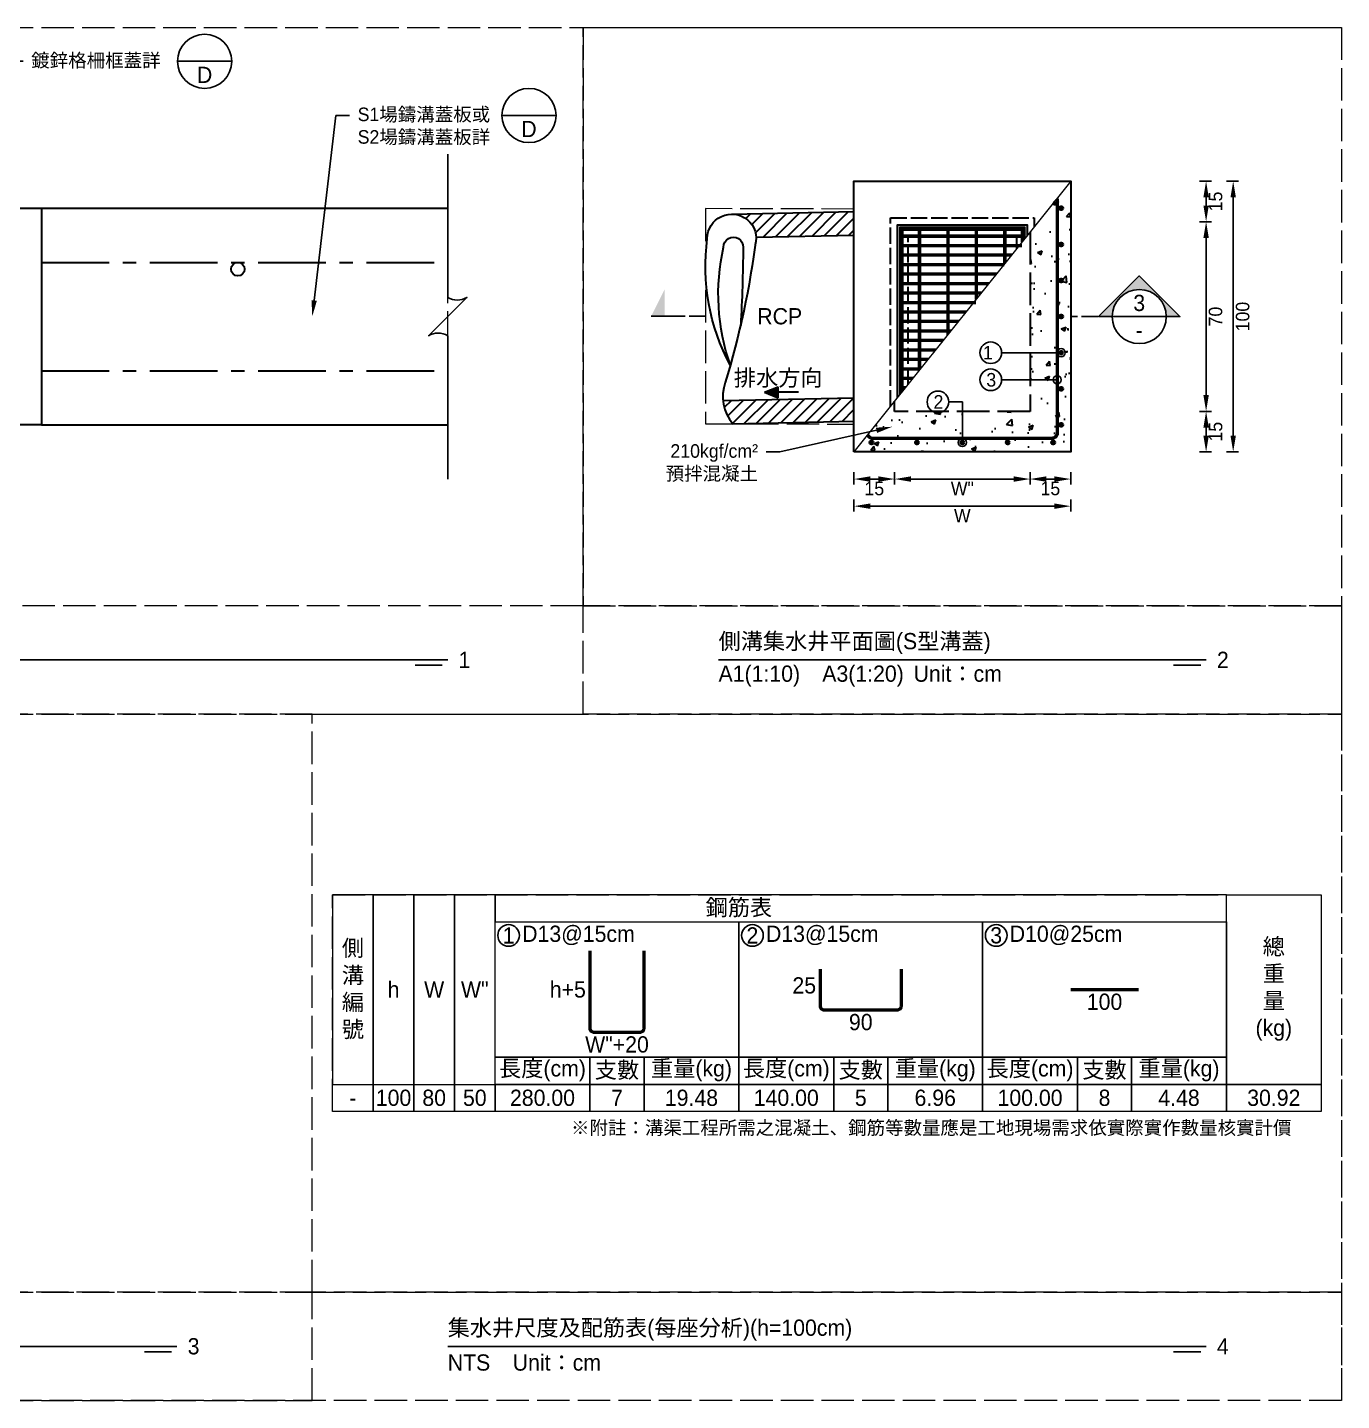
# Model space of a CAD drawing. Extents: x -6810 to 5075, y -2187 to 1200.
# Drawn here: x -485 to 0, y -1164 to -657 of the extents above; entities that cross this region are included whole.
import ezdxf
from ezdxf import colors
from ezdxf.entities.mleader import LeaderData, LeaderLine
from ezdxf.math import Vec2, Vec3

# ---------------------------------------------------------------- set-up
doc = ezdxf.new("R2010")
doc.units = 0
doc.header["$MEASUREMENT"] = 0
doc.linetypes.add('ACAD_ISO02W100', pattern=[15, 12, -3])
doc.linetypes.add('CENTERX2', pattern=[4, 2.5, -0.5, 0.5, -0.5])
for name, color, linetype, lineweight in [('一、1.基本-圖框', 7, 'Continuous', 20), ('二、2.繪圖-施作項目', 181, 'Continuous', 30), ('二、3.繪圖-排水流向', 170, 'Continuous', 30), ('二、5.繪圖-鋼筋', 60, 'Continuous', 50), ('二、6.繪圖-其他施作項目', 35, 'Continuous', 30)]:
    doc.layers.add(name, color=color, linetype=linetype, lineweight=lineweight)
doc.layers.add('一、4.基本-隱藏', color=9, linetype='ACAD_ISO02W100', lineweight=20, plot=False)
doc.layers.add('三、1.文字-說明文字', color=2, linetype='Continuous')
doc.layers.add('三、3.文字-註解文字', color=2, linetype='Continuous')
doc.styles.add('次圖名(詳圖)', font='MS PGothic.ttf', dxfattribs={"height": 6})
doc.styles.add('註解文字(詳圖)', font='MS PGothic.ttf', dxfattribs={"height": 5})
doc.dimstyles.new('註解文字(詳圖)', dxfattribs={"dimtxt": 5, "dimasz": 6, "dimexe": 2, "dimexo": 5, "dimgap": 1, "dimtad": 2, "dimzin": 0, "dimdsep": 46, "dimtxsty": '註解文字(詳圖)', "dimcen": 0.1, "dimclrd": 144, "dimclre": 144, "dimclrt": 256, "dimadec": 0, "dimazin": 0, "dimtfac": 1, "dimtofl": 0, "dimtmove": 0, "dimatfit": 3, "dimfxlon": 1, "dimtolj": 1, "dimtzin": 0, "dimlwd": -1, "dimlwe": -1, "dimarcsym": 1})
pattern_1 = [(135, (-343.6543, -1969.1108), (-2.65165, -2.65165), []), (135, (-343.6543, -1968.227), (-2.65165, -2.65165), []), (135, (-343.6543, -1967.343), (-2.65165, -2.65165), []), (135, (-343.6543, -1966.459), (-2.65165, -2.65165), [])]

# ---------------------------------------------------------------- blocks, each defined once
blk = doc.blocks.new('*D102')
at = {"layer": 'Defpoints', "color": 0, "linetype": 'ACAD_ISO02W100', "ltscale": 0.25, "transparency": 16777216}
for p in [(-115, -798.75), (-100, -813.75), (-100, -823.75)]:
    blk.add_point(p, dxfattribs=at)
at = {"layer": '三、1.文字-說明文字', "color": 144, "ltscale": 0.25, "transparency": 16777216}
for p, q in [((-115, -821.25), (-115, -825.75)), ((-100, -821.25), (-100, -825.75)), ((-109, -823.75), (-106, -823.75))]:
    blk.add_line(p, q, dxfattribs=at)
at = {"layer": '三、1.文字-說明文字', "color": 144, "linetype": 'ACAD_ISO02W100', "ltscale": 0.25, "transparency": 16777216}
for points in [[(-109, -822.75), (-109, -824.75), (-115, -823.75)], [(-106, -822.75), (-106, -824.75), (-100, -823.75)]]:
    blk.add_solid(points, dxfattribs=at)
at = {"layer": '三、1.文字-說明文字', "linetype": 'ACAD_ISO02W100', "ltscale": 0.25, "transparency": 16777216, "insert": (-107.5, -827.25), "char_height": 5, "attachment_point": 5, "style": '註解文字(詳圖)'}
blk.add_mtext('\\A1;15', dxfattribs=at)
blk = doc.blocks.new('*D103')
at = {"layer": 'Defpoints', "color": 0, "linetype": 'ACAD_ISO02W100', "ltscale": 0.25, "transparency": 16777216}
for p in [(-165, -798.75), (-180, -813.75), (-180, -823.75)]:
    blk.add_point(p, dxfattribs=at)
at = {"layer": '三、1.文字-說明文字', "color": 144, "ltscale": 0.25, "transparency": 16777216}
for p, q in [((-180, -821.25), (-180, -825.75)), ((-165, -821.25), (-165, -825.75)), ((-171, -823.75), (-174, -823.75))]:
    blk.add_line(p, q, dxfattribs=at)
at = {"layer": '三、1.文字-說明文字', "color": 144, "linetype": 'ACAD_ISO02W100', "ltscale": 0.25, "transparency": 16777216}
for points in [[(-174, -822.75), (-174, -824.75), (-180, -823.75)], [(-171, -822.75), (-171, -824.75), (-165, -823.75)]]:
    blk.add_solid(points, dxfattribs=at)
at = {"layer": '三、1.文字-說明文字', "linetype": 'ACAD_ISO02W100', "ltscale": 0.25, "transparency": 16777216, "insert": (-172.5, -827.25), "char_height": 5, "attachment_point": 5, "style": '註解文字(詳圖)'}
blk.add_mtext('\\A1;15', dxfattribs=at)
blk = doc.blocks.new('*D104')
at = {"layer": 'Defpoints', "color": 0, "linetype": 'ACAD_ISO02W100', "ltscale": 0.25, "transparency": 16777216}
for p in [(-165, -798.75), (-115, -798.75), (-115, -823.75)]:
    blk.add_point(p, dxfattribs=at)
at = {"layer": '三、1.文字-說明文字', "color": 144, "ltscale": 0.25, "transparency": 16777216}
for p, q in [((-165, -821.25), (-165, -825.75)), ((-115, -821.25), (-115, -825.75)), ((-159, -823.75), (-121, -823.75))]:
    blk.add_line(p, q, dxfattribs=at)
at = {"layer": '三、1.文字-說明文字', "color": 144, "linetype": 'ACAD_ISO02W100', "ltscale": 0.25, "transparency": 16777216}
for points in [[(-159, -822.75), (-159, -824.75), (-165, -823.75)], [(-121, -822.75), (-121, -824.75), (-115, -823.75)]]:
    blk.add_solid(points, dxfattribs=at)
at = {"layer": '三、1.文字-說明文字', "linetype": 'ACAD_ISO02W100', "ltscale": 0.25, "transparency": 16777216, "insert": (-140, -827.25), "char_height": 5, "attachment_point": 5, "style": '註解文字(詳圖)'}
blk.add_mtext('\\A1;W{\\fMS PGothic|b0|i0|c128|p34;"}', dxfattribs=at)
blk = doc.blocks.new('_Small')
at = {"color": 0, "linetype": 'ByBlock', "lineweight": -2}
blk.add_circle((0, 0), 0.25, dxfattribs=at)
blk = doc.blocks.new('排水流向')
at = {"layer": '二、3.繪圖-排水流向'}
h = blk.add_hatch(color=256, dxfattribs=at)
h.dxf.hatch_style = 1
h.paths.add_polyline_path([(0, 1), (0, -1), (2.5, 0)])
for points in [[(-3.75, 0), (0, 0)], [(0, 1), (0, -1)], [(2.5, 0), (0, 1)], [(2.5, 0), (0, -1)]]:
    blk.add_lwpolyline(points, dxfattribs=at)
blk = doc.blocks.new('*D113')
at = {"layer": 'Defpoints', "color": 0, "ltscale": 0.25, "transparency": 16777216}
for p in [(-115, -713.75), (-50, -713.75), (-115, -728.75)]:
    blk.add_point(p, dxfattribs=at)
at = {"layer": '三、1.文字-說明文字', "color": 144, "ltscale": 0.25, "transparency": 16777216}
for p, q in [((-52.5, -713.75), (-48, -713.75)), ((-50, -722.75), (-50, -719.75)), ((-52.5, -728.75), (-48, -728.75))]:
    blk.add_line(p, q, dxfattribs=at)
for points in [[(-51, -719.75), (-49, -719.75), (-50, -713.75)], [(-51, -722.75), (-49, -722.75), (-50, -728.75)]]:
    blk.add_solid(points, dxfattribs=at)
at = {"layer": '三、1.文字-說明文字', "ltscale": 0.25, "transparency": 16777216, "insert": (-46.5, -721.25), "char_height": 5, "attachment_point": 5, "rotation": 90, "style": '註解文字(詳圖)'}
blk.add_mtext('\\A1;15', dxfattribs=at)
blk = doc.blocks.new('*D114')
at = {"layer": 'Defpoints', "color": 0, "ltscale": 0.25, "transparency": 16777216}
for p in [(-115, -728.75), (-115, -798.75), (-50, -798.75)]:
    blk.add_point(p, dxfattribs=at)
at = {"layer": '三、1.文字-說明文字', "color": 144, "ltscale": 0.25, "transparency": 16777216}
for p, q in [((-52.5, -728.75), (-48, -728.75)), ((-50, -734.75), (-50, -792.75)), ((-52.5, -798.75), (-48, -798.75))]:
    blk.add_line(p, q, dxfattribs=at)
for points in [[(-51, -734.75), (-49, -734.75), (-50, -728.75)], [(-51, -792.75), (-49, -792.75), (-50, -798.75)]]:
    blk.add_solid(points, dxfattribs=at)
at = {"layer": '三、1.文字-說明文字', "ltscale": 0.25, "transparency": 16777216, "insert": (-46.5, -763.75), "char_height": 5, "attachment_point": 5, "rotation": 90, "style": '註解文字(詳圖)'}
blk.add_mtext('\\A1;70', dxfattribs=at)
blk = doc.blocks.new('*D115')
at = {"layer": 'Defpoints', "color": 0, "ltscale": 0.25, "transparency": 16777216}
for p in [(-115, -798.75), (-115, -813.75), (-50, -813.75)]:
    blk.add_point(p, dxfattribs=at)
at = {"layer": '三、1.文字-說明文字', "color": 144, "ltscale": 0.25, "transparency": 16777216}
for p, q in [((-52.5, -798.75), (-48, -798.75)), ((-50, -804.75), (-50, -807.75)), ((-52.5, -813.75), (-48, -813.75))]:
    blk.add_line(p, q, dxfattribs=at)
for points in [[(-51, -804.75), (-49, -804.75), (-50, -798.75)], [(-51, -807.75), (-49, -807.75), (-50, -813.75)]]:
    blk.add_solid(points, dxfattribs=at)
at = {"layer": '三、1.文字-說明文字', "ltscale": 0.25, "transparency": 16777216, "insert": (-46.5, -806.25), "char_height": 5, "attachment_point": 5, "rotation": 90, "style": '註解文字(詳圖)'}
blk.add_mtext('\\A1;15', dxfattribs=at)
blk = doc.blocks.new('*D105')
at = {"layer": 'Defpoints', "color": 0, "ltscale": 0.25, "transparency": 16777216}
for p in [(-100, -713.75), (-40, -713.75), (-100, -813.75)]:
    blk.add_point(p, dxfattribs=at)
at = {"layer": '三、1.文字-說明文字', "color": 144, "ltscale": 0.25, "transparency": 16777216}
for p, q in [((-42.5, -713.75), (-38, -713.75)), ((-40, -807.75), (-40, -719.75)), ((-42.5, -813.75), (-38, -813.75))]:
    blk.add_line(p, q, dxfattribs=at)
for points in [[(-41, -719.75), (-39, -719.75), (-40, -713.75)], [(-41, -807.75), (-39, -807.75), (-40, -813.75)]]:
    blk.add_solid(points, dxfattribs=at)
at = {"layer": '三、1.文字-說明文字', "ltscale": 0.25, "transparency": 16777216, "insert": (-36.5, -763.75), "char_height": 5, "attachment_point": 5, "rotation": 90, "style": '註解文字(詳圖)'}
blk.add_mtext('\\A1;100', dxfattribs=at)
blk = doc.blocks.new('*D106')
at = {"layer": 'Defpoints', "color": 0, "ltscale": 0.25, "transparency": 16777216}
for p in [(-180, -813.75), (-100, -813.75), (-180, -833.75)]:
    blk.add_point(p, dxfattribs=at)
at = {"layer": '三、1.文字-說明文字', "color": 144, "ltscale": 0.25, "transparency": 16777216}
for p, q in [((-180, -831.25), (-180, -835.75)), ((-100, -831.25), (-100, -835.75)), ((-106, -833.75), (-174, -833.75))]:
    blk.add_line(p, q, dxfattribs=at)
for points in [[(-174, -832.75), (-174, -834.75), (-180, -833.75)], [(-106, -832.75), (-106, -834.75), (-100, -833.75)]]:
    blk.add_solid(points, dxfattribs=at)
at = {"layer": '三、1.文字-說明文字', "ltscale": 0.25, "transparency": 16777216, "insert": (-140, -837.25), "char_height": 5, "attachment_point": 5, "style": '註解文字(詳圖)'}
blk.add_mtext('\\A1;{\\fMS PGothic|b0|i0|c128|p34;W}', dxfattribs=at)

msp = doc.modelspace()

# ---------------------------------------------------------------- hatches: boundary and pattern name
at = {"layer": '三、3.文字-註解文字'}
h = msp.add_hatch(color=256, dxfattribs=at)
h.dxf.hatch_style = 1
h.paths.add_polyline_path([(-59.693, -763.75), (-74.693, -748.75), (-89.693, -763.75), (-84.693, -763.75, -0.4142136), (-74.693, -753.75, -0.4142136), (-64.693, -763.75)])
h = msp.add_hatch(color=256, dxfattribs=at)
h.dxf.hatch_style = 1
h.paths.add_polyline_path([(-249.852, -753.602), (-254.852, -763.602), (-249.852, -763.602)])
at = {"layer": '二、2.繪圖-施作項目', "linetype": 'ACAD_ISO02W100', "ltscale": 0.25}
h = msp.add_hatch(dxfattribs=at)
h.set_pattern_fill('AR-CONC', color=256, scale=2.5)
h.set_pattern_definition([(50, (-126.983, -780.133), (17.9315, -1.5688), [1.875, -20.625]), (355, (-126.983, -780.133), (-3.4688, 18.805), [1.5, -16.5]), (100.451, (-125.489, -780.264), (14.4627, 17.236), [1.5935, -17.5286]), (46.184, (-126.983, -775.133), (26.681, -4.138), [2.8125, -30.9375]), (96.636, (-124.76, -775.478), (23.3665, 24.353), [2.39, -26.293]), (351.184, (-126.983, -775.133), (23.367, 24.353), [2.25, -24.75]), (21, (-124.483, -776.383), (14.9227, -10.0655), [1.875, -20.625]), (326, (-124.483, -776.383), (6.083, 18.1288), [1.5, -16.5]), (71.451, (-123.24, -777.222), (21.0056, 8.0633), [1.5935, -17.5286]), (37.5, (-126.983, -780.133), (0.304, 8.32235), [0, -16.3, 0, -16.75, 0, -16.5625]), (7.5, (-126.983, -780.133), (6.5767, 9.8603), [0, -9.55, 0, -15.925, 0, -6.3125]), (327.5, (-132.558, -780.133), (13.34556, -0.56387), [0, -6.25, 0, -19.5, 0, -25.875]), (317.5, (-135.058, -780.133), (14.5797, 2.5026), [0, -8.125, 0, -12.95, 0, -18.375])])
h.paths.add_polyline_path([(-105, -720.75, 0.0796043), (-105.1, -720.125), (-115, -732.5), (-115, -798.75), (-165, -798.75), (-165, -795), (-174.9, -807.375, 0.3239284), (-173, -808.75), (-107, -808.75, 0.4142136), (-105, -806.75)], flags=17)
h.paths.add_polyline_path([(-100, -713.75), (-105.1, -720.125, -0.0796043), (-105, -720.75), (-105, -806.75, -0.4142136), (-107, -808.75), (-173, -808.75, -0.3239284), (-174.9, -807.375), (-180, -813.75), (-100, -813.75)])
h.paths.add_polyline_path([(-103, -763.75, -1), (-104, -763.75, -1)], flags=16)
h.paths.add_polyline_path([(-104, -750.43, -1), (-103, -750.43, -1)], flags=16)
h.paths.add_polyline_path([(-103, -777.09, -1), (-104, -777.09, -1)], flags=16)
h.paths.add_polyline_path([(-104, -737.1, -1), (-103, -737.1, -1)], flags=16)
h.paths.add_polyline_path([(-103, -790.42, -1), (-104, -790.42, -1)], flags=16)
h.paths.add_polyline_path([(-104, -723.75, -1), (-103, -723.75, -1)], flags=16)
h.paths.add_polyline_path([(-103, -803.75, -1), (-104, -803.75, -1)], flags=16)
h.paths.add_polyline_path([(-106, -810.25, -1), (-107, -810.25, -1)], flags=16)
h.paths.add_polyline_path([(-122.75, -810.25, -1), (-123.75, -810.25, -1)], flags=16)
h.paths.add_polyline_path([(-139.5, -810.25, -1), (-140.5, -810.25, -1)], flags=16)
h.paths.add_polyline_path([(-156.25, -810.25, -1), (-157.25, -810.25, -1)], flags=16)
h.paths.add_polyline_path([(-173, -810.25, -1), (-174, -810.25, -1)], flags=16)
at = {"layer": '二、5.繪圖-鋼筋'}
h = msp.add_hatch(color=256, dxfattribs=at)
h.dxf.hatch_style = 1
h.paths.add_polyline_path([(-103, -723.75, 1), (-104, -723.75, 1)])
h = msp.add_hatch(color=256, dxfattribs=at)
h.dxf.hatch_style = 1
h.paths.add_polyline_path([(-103, -737.1, 1), (-104, -737.1, 1)])
h = msp.add_hatch(color=256, dxfattribs=at)
h.dxf.hatch_style = 1
h.paths.add_polyline_path([(-103, -750.43, 1), (-104, -750.43, 1)])
h = msp.add_hatch(color=256, dxfattribs=at)
h.dxf.hatch_style = 1
h.paths.add_polyline_path([(-103, -763.75, 1), (-104, -763.75, 1)])
h = msp.add_hatch(color=256, dxfattribs=at)
h.dxf.hatch_style = 1
h.paths.add_polyline_path([(-103, -777.09, 1), (-104, -777.09, 1)])
h = msp.add_hatch(color=256, dxfattribs=at)
h.dxf.hatch_style = 1
h.paths.add_polyline_path([(-103, -790.42, 1), (-104, -790.42, 1)])
h = msp.add_hatch(color=256, dxfattribs=at)
h.dxf.hatch_style = 1
h.paths.add_polyline_path([(-103, -803.75, 1), (-104, -803.75, 1)])
h = msp.add_hatch(color=256, dxfattribs=at)
h.dxf.hatch_style = 1
h.paths.add_polyline_path([(-173, -810.25, -1), (-174, -810.25, -1)])
h = msp.add_hatch(color=256, dxfattribs=at)
h.dxf.hatch_style = 1
h.paths.add_polyline_path([(-156.25, -810.25, -1), (-157.25, -810.25, -1)])
h = msp.add_hatch(color=256, dxfattribs=at)
h.dxf.hatch_style = 1
h.paths.add_polyline_path([(-139.5, -810.25, -1), (-140.5, -810.25, -1)])
h = msp.add_hatch(color=256, dxfattribs=at)
h.dxf.hatch_style = 1
h.paths.add_polyline_path([(-122.75, -810.25, -1), (-123.75, -810.25, -1)])
h = msp.add_hatch(color=256, dxfattribs=at)
h.dxf.hatch_style = 1
h.paths.add_polyline_path([(-106, -810.25, -1), (-107, -810.25, -1)])
at = {"layer": '二、6.繪圖-其他施作項目'}
h = msp.add_hatch(dxfattribs=at)
h.set_pattern_fill('ANSI31', color=256, scale=25)
h.set_pattern_definition([(45, (-3643.4566, -2197.6722), (-2.2097087, 2.2097087), [])])
edge = h.paths.add_edge_path()
edge.add_line((-180, -802.41), (-180, -793.715))
edge.add_line((-180, -793.715), (-228.376, -794.682))
edge.add_arc((-213.032, -793.318), 15.405, 185.08092, 220.38576)
edge.add_line((-224.766, -803.299), (-180, -802.41))
edge = h.paths.add_edge_path()
edge.add_line((-180, -733.703), (-180, -725.001))
edge.add_line((-180, -725.001), (-225.148, -725.904))
edge.add_arc((-225.148, -734.919), 9.015, 3.13921, 90, ccw=False)
edge.add_line((-216.146, -734.426), (-180, -733.703))
h = msp.add_hatch(color=256, dxfattribs=at)
h.dxf.hatch_style = 1
h.paths.add_polyline_path([(-160, -793.75), (-160, -733.75), (-120, -733.75), (-120, -793.75)], flags=0)
h.paths.add_polyline_path([(-163, -792.5), (-117, -735), (-117, -730.75), (-163, -730.75)])
h.paths.add_polyline_path([(-163.9, -793.625), (-116.1, -733.875), (-116.1, -729.85), (-163.9, -729.85)])
h = msp.add_hatch(dxfattribs=at)
h.set_pattern_fill('ANSI34', color=256, scale=5, angle=90)
h.set_pattern_definition(pattern_1)
h.paths.add_polyline_path([(-156, -783.75), (-155.5, -783.125), (-155.5, -731.75), (-156, -731.75)])
h = msp.add_hatch(dxfattribs=at)
h.set_pattern_fill('ANSI34', color=256, scale=5, angle=90)
h.set_pattern_definition(pattern_1)
h.paths.add_polyline_path([(-145.5, -770.625), (-145, -770), (-145, -731.75), (-145.5, -731.75)])
h = msp.add_hatch(dxfattribs=at)
h.set_pattern_fill('ANSI34', color=256, scale=5, angle=90)
h.set_pattern_definition(pattern_1)
h.paths.add_polyline_path([(-135, -757.5), (-134.5, -756.875), (-134.5, -731.75), (-135, -731.75)])
h = msp.add_hatch(dxfattribs=at)
h.set_pattern_fill('ANSI34', color=256, scale=5, angle=90)
h.set_pattern_definition(pattern_1)
h.paths.add_polyline_path([(-124.5, -744.375), (-124, -743.75), (-124, -731.75), (-124.5, -731.75)])

# ---------------------------------------------------------------- linework, layer by layer
at = {"layer": '一、1.基本-圖框'}
msp.add_lwpolyline([(-100, -713.75), (-180, -813.75)], dxfattribs=at)
for points in [[(-372.5, -1047.25), (-357.5, -1047.25), (-357.5, -977.25), (-372.5, -977.25)], [(-357.5, -1047.25), (-342.5, -1047.25), (-342.5, -977.25), (-357.5, -977.25)], [(-342.5, -1047.25), (-327.5, -1047.25), (-327.5, -977.25), (-342.5, -977.25)], [(-327.5, -1047.25), (-312.5, -1047.25), (-312.5, -977.25), (-327.5, -977.25)], [(-312.5, -987.25), (-42.5, -987.25), (-42.5, -977.25), (-312.5, -977.25)], [(-7.5, -1047.25), (-42.5, -1047.25), (-42.5, -977.25), (-7.5, -977.25)], [(-312.5, -987.25), (-222.5, -987.25), (-222.5, -1037.25), (-312.5, -1037.25)], [(-222.5, -987.25), (-132.5, -987.25), (-132.5, -1037.25), (-222.5, -1037.25)], [(-132.5, -987.25), (-42.5, -987.25), (-42.5, -1037.25), (-132.5, -1037.25)], [(-312.5, -1037.25), (-277.5, -1037.25), (-277.5, -1047.25), (-312.5, -1047.25)], [(-277.5, -1037.25), (-257.5, -1037.25), (-257.5, -1047.25), (-277.5, -1047.25)], [(-257.5, -1037.25), (-222.5, -1037.25), (-222.5, -1047.25), (-257.5, -1047.25)], [(-222.5, -1037.25), (-187.5, -1037.25), (-187.5, -1047.25), (-222.5, -1047.25)], [(-187.5, -1037.25), (-167.5, -1037.25), (-167.5, -1047.25), (-187.5, -1047.25)], [(-167.5, -1037.25), (-132.5, -1037.25), (-132.5, -1047.25), (-167.5, -1047.25)], [(-132.5, -1037.25), (-97.5, -1037.25), (-97.5, -1047.25), (-132.5, -1047.25)], [(-97.5, -1037.25), (-77.5, -1037.25), (-77.5, -1047.25), (-97.5, -1047.25)], [(-77.5, -1037.25), (-42.5, -1037.25), (-42.5, -1047.25), (-77.5, -1047.25)], [(-372.5, -1047.25), (-357.5, -1047.25), (-357.5, -1057.25), (-372.5, -1057.25)], [(-357.5, -1047.25), (-342.5, -1047.25), (-342.5, -1057.25), (-357.5, -1057.25)], [(-342.5, -1047.25), (-327.5, -1047.25), (-327.5, -1057.25), (-342.5, -1057.25)], [(-327.5, -1047.25), (-312.5, -1047.25), (-312.5, -1057.25), (-327.5, -1057.25)], [(-312.5, -1047.25), (-277.5, -1047.25), (-277.5, -1057.25), (-312.5, -1057.25)], [(-277.5, -1047.25), (-257.5, -1047.25), (-257.5, -1057.25), (-277.5, -1057.25)], [(-257.5, -1047.25), (-222.5, -1047.25), (-222.5, -1057.25), (-257.5, -1057.25)], [(-222.5, -1047.25), (-187.5, -1047.25), (-187.5, -1057.25), (-222.5, -1057.25)], [(-187.5, -1047.25), (-167.5, -1047.25), (-167.5, -1057.25), (-187.5, -1057.25)], [(-167.5, -1047.25), (-132.5, -1047.25), (-132.5, -1057.25), (-167.5, -1057.25)], [(-132.5, -1047.25), (-97.5, -1047.25), (-97.5, -1057.25), (-132.5, -1057.25)], [(-97.5, -1047.25), (-77.5, -1047.25), (-77.5, -1057.25), (-97.5, -1057.25)], [(-77.5, -1047.25), (-42.5, -1047.25), (-42.5, -1057.25), (-77.5, -1057.25)], [(-42.5, -1047.25), (-7.5, -1047.25), (-7.5, -1057.25), (-42.5, -1057.25)]]:
    msp.add_lwpolyline(points, close=True, dxfattribs=at)
at = {"layer": '一、4.基本-隱藏'}
for points in [[(-780, -657), (0, -657), (0, -1164), (-780, -1164)], [(-780, -657), (-280, -657), (-280, -870.5), (-780, -870.5)], [(-280, -657), (0, -657), (0, -870.5), (-280, -870.5)], [(-330, -723.75), (-480, -723.75), (-480, -803.75), (-330, -803.75)], [(-180, -724.052), (-234.852, -723.904), (-234.852, -803.299), (-180, -803.448)], [(-280, -870.5), (-780, -870.5), (-780, -910.5), (-280, -910.5)], [(-280, -870.5), (0, -870.5), (0, -910.5), (-280, -910.5)], [(-380, -910.5), (-780, -910.5), (-780, -1124), (-380, -1124)], [(-380, -910.5), (0, -910.5), (0, -1124), (-380, -1124)], [(-372.5, -977.25), (-7.5, -977.25), (-7.5, -1057.25), (-372.5, -1057.25)], [(-380, -1124), (-780, -1124), (-780, -1164), (-380, -1164)], [(-380, -1124), (0, -1124), (0, -1164), (-380, -1164)]]:
    msp.add_lwpolyline(points, close=True, dxfattribs=at)
at = {"layer": '三、3.文字-註解文字'}
for points in [[(-429.75, -669.5), (-409.75, -669.5)], [(-310, -689.5), (-290, -689.5)], [(-64.693, -763.75), (-59.693, -763.75), (-74.693, -748.75), (-89.693, -763.75), (-84.693, -763.75)], [(-254.852, -763.602), (-244.852, -763.602)], [(-84.693, -763.75), (-64.693, -763.75)], [(-730, -890.5), (-330, -890.5)], [(-230, -890.5), (-50, -890.5)], [(-332, -892.5), (-342, -892.5)], [(-52, -892.5), (-62, -892.5)], [(-730, -1144), (-430, -1144)], [(-330, -1144), (-50, -1144)], [(-432, -1146), (-442, -1146)], [(-52, -1146), (-62, -1146)]]:
    msp.add_lwpolyline(points, dxfattribs=at)
msp.add_lwpolyline([(-330, -823.75), (-330, -770.821, 0.2828427), (-337.071, -770.821), (-322.929, -756.679, -0.2828427), (-330, -756.679), (-330, -703.75)], format="xyb", dxfattribs=at)
at = {"layer": '三、3.文字-註解文字', "linetype": 'ACAD_ISO02W100', "ltscale": 0.5}
for points in [[(-234.852, -763.602), (-244.852, -763.602)], [(-90, -763.75), (-100, -763.75)]]:
    msp.add_lwpolyline(points, dxfattribs=at)
at = {"layer": '三、3.文字-註解文字'}
for centre, radius in [((-419.75, -669.5), 10), ((-300, -689.5), 10), ((-74.693, -763.75), 10), ((-129.5, -777.09), 4), ((-129.5, -787.09), 4), ((-149, -795.25), 4), ((-307.5, -992.25), 4), ((-217.5, -992.25), 4), ((-127.5, -992.25), 4)]:
    msp.add_circle(centre, radius, dxfattribs=at)
at = {"layer": '二、2.繪圖-施作項目'}
for points in [[(-180, -813.75), (-180, -713.75), (-100, -713.75), (-100, -813.75)], [(-580, -723.75), (-480, -723.75), (-480, -803.75), (-580, -803.75)]]:
    msp.add_lwpolyline(points, close=True, dxfattribs=at)
at = {"layer": '二、2.繪圖-施作項目', "linetype": 'ACAD_ISO02W100'}
msp.add_lwpolyline([(-115, -732.5), (-115, -798.75), (-165, -798.75), (-165, -795)], dxfattribs=at)
at = {"layer": '二、5.繪圖-鋼筋'}
for points in [[(-105.1, -720.125, -0.0796043), (-105, -720.75), (-105, -806.75)], [(-105, -806.75, -0.4142136), (-107, -808.75), (-173, -808.75, -0.3239284), (-174.9, -807.375, -0.3239284)], [(-277.5, -998), (-277.5, -1026.5, 0.4142136), (-276, -1028), (-259, -1028, 0.4142136), (-257.5, -1026.5), (-257.5, -998)], [(-192.5, -1004.75), (-192.5, -1018.25, 0.4142136), (-191, -1019.75), (-164, -1019.75, 0.4142136), (-162.5, -1018.25), (-162.5, -1004.75)]]:
    msp.add_lwpolyline(points, format="xyb", dxfattribs=at)
msp.add_lwpolyline([(-100, -1012.25), (-75, -1012.25)], dxfattribs=at)
for centre in [(-103.5, -723.75), (-103.5, -737.1), (-103.5, -750.43), (-103.5, -763.75), (-103.5, -777.09), (-103.5, -790.42), (-103.5, -803.75), (-173.5, -810.25), (-156.75, -810.25), (-140, -810.25), (-123.25, -810.25), (-106.5, -810.25)]:
    msp.add_circle(centre, 0.5, dxfattribs=at)
at = {"layer": '二、6.繪圖-其他施作項目'}
for points in [[(-480, -723.75), (-330, -723.75)], [(-225.148, -725.904), (-180, -725.001)], [(-163.9, -793.625), (-163.9, -729.85), (-116.1, -729.85), (-116.1, -733.875)], [(-216.146, -734.426), (-180, -733.703)], [(-163, -792.5), (-163, -730.75), (-117, -730.75), (-117, -735)], [(-162.5, -791.875), (-162.5, -731.25)], [(-162.5, -731.25), (-117.5, -731.25)], [(-162.5, -791.875), (-162.5, -731.25), (-117.5, -731.25), (-117.5, -735.625)], [(-162.5, -731.75), (-117.5, -731.75)], [(-162, -791.25), (-162, -731.75)], [(-162, -733.75), (-156, -733.75)], [(-162, -734.25), (-156, -734.25)], [(-156, -783.75), (-156, -731.75)], [(-155.5, -783.125), (-155.5, -731.75)], [(-155.5, -733.75), (-145.5, -733.75)], [(-155.5, -734.25), (-145.5, -734.25)], [(-145.5, -770.625), (-145.5, -731.75)], [(-145, -770), (-145, -731.75)], [(-145, -733.75), (-135, -733.75)], [(-145, -734.25), (-135, -734.25)], [(-135, -757.5), (-135, -731.75)], [(-134.5, -756.875), (-134.5, -731.75)], [(-134.5, -733.75), (-124.5, -733.75)], [(-134.5, -734.25), (-124.5, -734.25)], [(-124.5, -744.375), (-124.5, -731.75)], [(-124, -743.75), (-124, -731.75)], [(-124, -733.75), (-118, -733.75)], [(-124, -734.25), (-118, -734.25)], [(-118, -736.25), (-118, -731.75)], [(-117.5, -735.625), (-117.5, -731.25)], [(-162, -737.25), (-156, -737.25)], [(-162, -737.75), (-156, -737.75)], [(-155.5, -737.25), (-145.5, -737.25)], [(-155.5, -737.75), (-145.5, -737.75)], [(-145, -737.25), (-135, -737.25)], [(-145, -737.75), (-135, -737.75)], [(-134.5, -737.25), (-124.5, -737.25)], [(-134.5, -737.75), (-124.5, -737.75)], [(-124, -737.25), (-118, -737.25)], [(-124, -737.75), (-118, -737.75)], [(-162, -740.75), (-156, -740.75)], [(-162, -741.25), (-156, -741.25)], [(-162, -744.25), (-156, -744.25)], [(-162, -744.75), (-156, -744.75)], [(-155.5, -740.75), (-145.5, -740.75)], [(-155.5, -741.25), (-145.5, -741.25)], [(-155.5, -744.25), (-145.5, -744.25)], [(-155.5, -744.75), (-145.5, -744.75)], [(-145, -740.75), (-135, -740.75)], [(-145, -741.25), (-135, -741.25)], [(-145, -744.25), (-135, -744.25)], [(-145, -744.75), (-135, -744.75)], [(-134.5, -740.75), (-124.5, -740.75)], [(-134.5, -741.25), (-124.5, -741.25)], [(-134.5, -744.25), (-124.5, -744.25)], [(-134.5, -744.75), (-124.5, -744.75)], [(-124, -740.75), (-121.6, -740.75)], [(-124, -741.25), (-122, -741.25)], [(-162, -747.75), (-156, -747.75)], [(-162, -748.25), (-156, -748.25)], [(-155.5, -747.75), (-145.5, -747.75)], [(-155.5, -748.25), (-145.5, -748.25)], [(-145, -747.75), (-135, -747.75)], [(-145, -748.25), (-135, -748.25)], [(-134.5, -747.75), (-127.2, -747.75)], [(-134.5, -748.25), (-127.6, -748.25)], [(-162, -751.25), (-156, -751.25)], [(-162, -751.75), (-156, -751.75)], [(-162, -754.75), (-156, -754.75)], [(-162, -755.25), (-156, -755.25)], [(-155.5, -751.25), (-145.5, -751.25)], [(-155.5, -751.75), (-145.5, -751.75)], [(-155.5, -754.75), (-145.5, -754.75)], [(-155.5, -755.25), (-145.5, -755.25)], [(-145, -751.25), (-135, -751.25)], [(-145, -751.75), (-135, -751.75)], [(-145, -754.75), (-135, -754.75)], [(-145, -755.25), (-135, -755.25)], [(-134.5, -751.25), (-130, -751.25)], [(-134.5, -751.75), (-130.4, -751.75)], [(-134.5, -754.75), (-132.8, -754.75)], [(-134.5, -755.25), (-133.2, -755.25)], [(-162, -758.25), (-156, -758.25)], [(-162, -758.75), (-156, -758.75)], [(-155.5, -758.25), (-145.5, -758.25)], [(-155.5, -758.75), (-145.5, -758.75)], [(-145, -758.25), (-135, -758.25)], [(-145, -758.75), (-135, -758.75)], [(-162, -761.75), (-156, -761.75)], [(-162, -762.25), (-156, -762.25)], [(-162, -765.25), (-156, -765.25)], [(-155.5, -761.75), (-145.5, -761.75)], [(-155.5, -762.25), (-145.5, -762.25)], [(-155.5, -765.25), (-145.5, -765.25)], [(-145, -761.75), (-138.4, -761.75)], [(-145, -762.25), (-138.8, -762.25)], [(-145, -765.25), (-141.2, -765.25)], [(-162, -765.75), (-156, -765.75)], [(-162, -768.75), (-156, -768.75)], [(-162, -769.25), (-156, -769.25)], [(-155.5, -765.75), (-145.5, -765.75)], [(-155.5, -768.75), (-145.5, -768.75)], [(-155.5, -769.25), (-145.5, -769.25)], [(-145, -765.75), (-141.6, -765.75)], [(-145, -768.75), (-144, -768.75)], [(-145, -769.25), (-144.4, -769.25)], [(-162, -772.25), (-156, -772.25)], [(-162, -772.75), (-156, -772.75)], [(-155.5, -772.25), (-146.8, -772.25)], [(-155.5, -772.75), (-147.2, -772.75)], [(-162, -775.75), (-156, -775.75)], [(-162, -776.25), (-156, -776.25)], [(-162, -779.25), (-156, -779.25)], [(-162, -779.75), (-156, -779.75)], [(-155.5, -775.75), (-149.6, -775.75)], [(-155.5, -776.25), (-150, -776.25)], [(-155.5, -779.25), (-152.4, -779.25)], [(-155.5, -779.75), (-152.8, -779.75)], [(-162, -782.75), (-156, -782.75)], [(-162, -783.25), (-156, -783.25)], [(-155.5, -782.75), (-155.2, -782.75)], [(-162, -786.25), (-158, -786.25)], [(-162, -786.75), (-158.4, -786.75)], [(-162, -789.75), (-160.8, -789.75)], [(-162, -790.25), (-161.2, -790.25)], [(-228.376, -794.682), (-180, -793.715)], [(-480, -803.75), (-330, -803.75)], [(-224.766, -803.299), (-180, -802.41)]]:
    msp.add_lwpolyline(points, dxfattribs=at)
for points in [[(-225.67, -781.738, -0.1578495), (-234.163, -734.919, -1.1409026), (-216.442, -737.262)], [(-225.637, -781.799, -0.1399452), (-228.168, -738.087, -1.0112817), (-220.896, -738.169, -0.0106152), (-221.834, -767.017)], [(-216.132, -734.919, -0.0416835), (-227.539, -788.135, 0.2681724), (-224.766, -803.299, 0.2681724)]]:
    msp.add_lwpolyline(points, format="xyb", dxfattribs=at)
at = {"layer": '二、6.繪圖-其他施作項目', "linetype": 'ACAD_ISO02W100', "ltscale": 0.5}
for points in [[(-166.5, -796.875), (-166.5, -727.25), (-113.5, -727.25), (-113.5, -730.625)], [(-160, -788.75), (-160, -733.75), (-120, -733.75), (-120, -738.75)]]:
    msp.add_lwpolyline(points, dxfattribs=at)
at = {"layer": '二、6.繪圖-其他施作項目', "linetype": 'CENTERX2', "ltscale": 10}
for points in [[(-480, -743.75), (-330, -743.75)], [(-480, -783.75), (-330, -783.75)]]:
    msp.add_lwpolyline(points, dxfattribs=at)
at = {"layer": '二、6.繪圖-其他施作項目'}
msp.add_circle((-407.5, -746.25), 2.5, dxfattribs=at)

# ---------------------------------------------------------------- block references
at = {"xscale": 2, "yscale": 2, "zscale": 2, "rotation": 180}
msp.add_blockref('排水流向', (-207.988, -791.699), dxfattribs=at)

# ---------------------------------------------------------------- texts
at = {"layer": '一、1.基本-圖框', "char_height": 6, "attachment_point": 5, "style": '註解文字(詳圖)'}
for s, width, insert in [('{\\fMS PGothic|b0|i0|c128|p34;鋼筋表}', 94.24964, (-222.5, -982.25)), ('側溝編號', 12.98354, (-365, -1012.25)), ('{\\fMS PGothic|b0|i0|c128|p34;總重量(kg)}', 6, (-25, -1012.25)), ('{\\fMS PGothic|b0|i0|c128|p34;h}', 12.98354, (-350, -1012.25)), ('{\\fMS PGothic|b0|i0|c128|p34;W}', 22.32258, (-335, -1012.25)), ('W{\\fMS PGothic|b0|i0|c128|p34;"}', 22.32258, (-320, -1012.25)), ('{\\fMS PGothic|b0|i0|c128|p34;長度(cm)}', 35.02324, (-295, -1042.25)), ('{\\fMS PGothic|b0|i0|c128|p34;支數}', 19.27354, (-267.5, -1042.25)), ('{\\fMS PGothic|b0|i0|c128|p34;重量(kg)}', 30.27214, (-240, -1042.25)), ('{\\fMS PGothic|b0|i0|c128|p34;長度(cm)}', 35.02324, (-205, -1042.25)), ('{\\fMS PGothic|b0|i0|c128|p34;支數}', 19.27354, (-177.5, -1042.25)), ('{\\fMS PGothic|b0|i0|c128|p34;重量(kg)}', 30.27214, (-150, -1042.25)), ('{\\fMS PGothic|b0|i0|c128|p34;長度(cm)}', 35.02324, (-115, -1042.25)), ('{\\fMS PGothic|b0|i0|c128|p34;支數}', 19.27354, (-87.5, -1042.25)), ('{\\fMS PGothic|b0|i0|c128|p34;重量(kg)}', 30.27214, (-60, -1042.25))]:
    msp.add_mtext_dynamic_manual_height_columns(s, width=width, gutter_width=30, heights=[0], dxfattribs=dict(at, insert=insert))
at = {"layer": '三、1.文字-說明文字', "char_height": 6, "attachment_point": 5, "style": '註解文字(詳圖)'}
for s, width, insert in [('{\\fMS PGothic|b0|i0|c128|p34;D}', 12.5857, (-419.75, -674.5)), ('{\\fMS PGothic|b0|i0|c128|p34;D}', 12.5857, (-300, -694.5)), ('排水方向', 33.65089, (-207.988, -786.699))]:
    msp.add_mtext_dynamic_manual_height_columns(s, width=width, gutter_width=30, heights=[0], dxfattribs=dict(at, insert=insert))
at = {"layer": '三、1.文字-說明文字', "linetype": 'ACAD_ISO02W100', "ltscale": 0.25, "insert": (-207.426, -763.676), "char_height": 6, "attachment_point": 5, "style": '次圖名(詳圖)'}
msp.add_mtext_dynamic_manual_height_columns('RCP', width=5.20703, gutter_width=30, heights=[0], dxfattribs=at)
at = {"layer": '三、3.文字-註解文字', "char_height": 6}
for s, width, gutter_width, insert, attachment_point, style in [('3', 6.60394, 25, (-74.693, -758.75), 5, '註解文字(詳圖)'), ('-', 6.60394, 25, (-74.693, -768.75), 5, '註解文字(詳圖)'), ('{\\fMS PGothic|b0|i0|c128|p34;側溝集水井平面圖(}S{\\fMS PGothic|b0|i0|c128|p34;型溝蓋)}', 131.94411, 15, (-230, -884.5), 4, '次圖名(詳圖)'), ('1', 3, 15, (-326, -890.5), 4, '次圖名(詳圖)'), ('A1(1:10)\u3000A3(1:20){\\fMS PGothic|b0|i0|c128|p34;^IUnit：cm}', 136.03259, 15, (-230, -896.5), 4, '次圖名(詳圖)'), ('2', 3, 15, (-46, -890.5), 4, '次圖名(詳圖)'), ('D13@15cm', 6.06582, 30, (-302.5, -992.25), 4, '註解文字(詳圖)'), ('{\\fMS PGothic|b0|i0|c128|p34;D1}3{\\fMS PGothic|b0|i0|c128|p34;@}1{\\fMS PGothic|b0|i0|c128|p34;5cm}', 6.06582, 30, (-212.5, -992.25), 4, '註解文字(詳圖)'), ('{\\fMS PGothic|b0|i0|c128|p34;D1}0{\\fMS PGothic|b0|i0|c128|p34;@}25{\\fMS PGothic|b0|i0|c128|p34;cm}', 6.06582, 30, (-122.5, -992.25), 4, '註解文字(詳圖)'), ('1', 8.38231, 30, (-307.5, -992.25), 5, '註解文字(詳圖)'), ('2', 8.38231, 30, (-217.5, -992.25), 5, '註解文字(詳圖)'), ('3', 8.38231, 30, (-127.5, -992.25), 5, '註解文字(詳圖)'), ('100', 9.06048, 30, (-350, -1052.25), 5, '註解文字(詳圖)'), ('80', 9.06048, 30, (-335, -1052.25), 5, '註解文字(詳圖)'), ('50', 9.06048, 30, (-320, -1052.25), 5, '註解文字(詳圖)'), ('280.00', 9.06048, 30, (-295, -1052.25), 5, '註解文字(詳圖)'), ('7', 9.06048, 30, (-267.5, -1052.25), 5, '註解文字(詳圖)'), ('19.48', 9.06048, 30, (-240, -1052.25), 5, '註解文字(詳圖)'), ('{\\fMS PGothic|b0|i0|c128|p34;1}4{\\fMS PGothic|b0|i0|c128|p34;0.00}', 9.06048, 30, (-205, -1052.25), 5, '註解文字(詳圖)'), ('5', 9.06048, 30, (-177.5, -1052.25), 5, '註解文字(詳圖)'), ('6.96', 9.06048, 30, (-150, -1052.25), 5, '註解文字(詳圖)'), ('{\\fMS PGothic|b0|i0|c128|p34;100}.00', 9.06048, 30, (-115, -1052.25), 5, '註解文字(詳圖)'), ('8', 9.06048, 30, (-87.5, -1052.25), 5, '註解文字(詳圖)'), ('4.48', 9.06048, 30, (-60, -1052.25), 5, '註解文字(詳圖)'), ('30.92', 9.06048, 30, (-25, -1052.25), 5, '註解文字(詳圖)'), ('-', 9.06048, 30, (-365, -1052.25), 5, '註解文字(詳圖)'), ('{\\fMS PGothic|b0|i0|c128|p34;集水井尺度及配筋表}(每座分析){\\fMS PGothic|b0|i0|c128|p34;(h=100cm)}', 158.98104, 15, (-330, -1138), 4, '次圖名(詳圖)'), ('3', 3, 15, (-426, -1144), 4, '次圖名(詳圖)'), ('4', 3, 15, (-46, -1144), 4, '次圖名(詳圖)'), ('NTS{\\fMS PGothic|b0|i0|c128|p34;^IUnit：cm}', 136.03259, 15, (-330, -1150), 4, '次圖名(詳圖)')]:
    msp.add_mtext_dynamic_manual_height_columns(s, width=width, gutter_width=gutter_width, heights=[0], dxfattribs=dict(at, insert=insert, attachment_point=attachment_point, style=style))
at = {"layer": '三、3.文字-註解文字', "ltscale": 0.25, "insert": (-284.471, -1060.766), "char_height": 5, "attachment_point": 1, "style": '註解文字(詳圖)'}
msp.add_mtext_dynamic_manual_height_columns('{\\fMS PGothic|b0|i0|c128|p34;※附註：溝渠工程所需之混凝土、鋼筋等數量應是工地現場需求依實際實作數量核實計價}', width=277.93933, gutter_width=30, heights=[0], dxfattribs=at)
at = {"layer": '二、5.繪圖-鋼筋', "char_height": 6, "style": '註解文字(詳圖)'}
for s, width, insert, attachment_point in [('{\\fMS PGothic|b0|i0|c128|p34;h+}5', 8.87231, (-279, -1012.25), 6), ('25', 8.87231, (-194, -1010.75), 6), ('100', 3.56631, (-87.5, -1013.75), 2), ('90', 3.56631, (-177.5, -1021.25), 2), ('{\\fMS PGothic|b0|i0|c128|p34;W}"+2{\\fMS PGothic|b0|i0|c128|p34;0}', 3.56631, (-267.5, -1029.5), 2)]:
    msp.add_mtext_dynamic_manual_height_columns(s, width=width, gutter_width=30, heights=[0], dxfattribs=dict(at, insert=insert, attachment_point=attachment_point))

# ---------------------------------------------------------------- dimensions: what is measured, and where the dimension line sits
at = {"layer": '三、1.文字-說明文字', "ltscale": 0.25}
for base, p1, p2, text, picture, middle in [((-50, -713.75), (-115, -728.75), (-115, -713.75), '15', '*D113', (-46.5, -721.25)), ((-40, -713.75), (-100, -813.75), (-100, -713.75), '100', '*D105', (-36.5, -763.75)), ((-50, -798.75), (-115, -728.75), (-115, -798.75), '70', '*D114', (-46.5, -763.75)), ((-50, -813.75), (-115, -798.75), (-115, -813.75), '15', '*D115', (-46.5, -806.25))]:
    dim = msp.add_linear_dim(base=base, p1=p1, p2=p2, angle=90, text=text, dimstyle='註解文字(詳圖)', dxfattribs=at)
    dim.commit()
    dim.dimension.update_dxf_attribs({"geometry": picture, "text_midpoint": middle})
at = {"layer": '三、1.文字-說明文字', "linetype": 'ACAD_ISO02W100', "ltscale": 0.25}
for base, p1, p2, text, picture, middle in [((-180, -823.75), (-165, -798.75), (-180, -813.75), '15', '*D103', (-172.5, -827.25)), ((-115, -823.75), (-165, -798.75), (-115, -798.75), 'W{\\fMS PGothic|b0|i0|c128|p34;"}', '*D104', (-140, -827.25)), ((-100, -823.75), (-115, -798.75), (-100, -813.75), '15', '*D102', (-107.5, -827.25))]:
    dim = msp.add_linear_dim(base=base, p1=p1, p2=p2, text=text, dimstyle='註解文字(詳圖)', dxfattribs=at)
    dim.commit()
    dim.dimension.update_dxf_attribs({"geometry": picture, "text_midpoint": middle})
at = {"layer": '三、1.文字-說明文字', "ltscale": 0.25}
dim = msp.add_linear_dim(base=(-180, -833.75), p1=(-100, -813.75), p2=(-180, -813.75), text='{\\fMS PGothic|b0|i0|c128|p34;W}', dimstyle='註解文字(詳圖)', dxfattribs=at)
dim.commit()
dim.dimension.update_dxf_attribs({"geometry": '*D106', "text_midpoint": (-140, -837.25)})

# ---------------------------------------------------------------- leaders
at = {"layer": '三、3.文字-註解文字'}
ml = msp.add_multileader_mtext('Standard', dxfattribs=at)
ml.set_content('鍍鋅格柵框蓋詳', color=256, style='註解文字(詳圖)')
ml.set_leader_properties(color=144, linetype='ByLayer', lineweight=-1)
ml.build(insert=Vec2(0, 0))
ml.multileader.update_dxf_attribs({"dogleg_length": 5, "arrow_head_size": 6})
ctx = ml.context
ctx.base_point, ctx.char_height, ctx.arrow_head_size, ctx.landing_gap_size, ctx.plane_origin = Vec3(-486.75, -669.5), 5, 6, 3, Vec3(-511.75, -748)
notes = []
notes.append((ctx, [(0, (1, 1, 0), (-491.75, -669.5), (1, 0), 5, [(0, [(-511.75, -737.25)], 0, [])])]))
ctx.mtext.insert, ctx.mtext.flow_direction = Vec3(-483.75, -666.645), 5
ml = msp.add_multileader_mtext('Standard', dxfattribs=at)
ml.set_content('S{\\fMS PGothic|b0|i0|c128|p34;1場鑄溝蓋板或\\P}S{\\fMS PGothic|b0|i0|c128|p34;2場鑄溝蓋板詳}', color=256, style='註解文字(詳圖)')
ml.set_leader_properties(color=144, linetype='ByLayer', lineweight=-1)
ml.build(insert=Vec2(0, 0))
ml.multileader.update_dxf_attribs({"dogleg_length": 5, "arrow_head_size": 6})
ctx = ml.context
ctx.base_point, ctx.char_height, ctx.arrow_head_size, ctx.landing_gap_size, ctx.plane_origin = Vec3(-366.244, -689.5), 5, 6, 3, Vec3(-438.792, -761.007)
notes.append((ctx, [(0, (1, 1, 0), (-371.244, -689.5), (1, 0), 5, [(0, [(-380, -763.75)], 0, [])])]))
ctx.mtext.insert, ctx.mtext.flow_direction = Vec3(-363.244, -686.588), 5
ml = msp.add_multileader_mtext('Standard', dxfattribs=at)
ml.set_content('1{\\fMS PGothic|b0|i0|c128|p34; }', color=256, style='註解文字(詳圖)')
ml.set_leader_properties(color=144, linetype='ByLayer', lineweight=-1)
ml.set_arrow_properties(name='SMALL')
ml.build(insert=Vec2(0, 0))
ml.multileader.update_dxf_attribs({"dogleg_length": 5, "arrow_head_size": 6})
ctx = ml.context
ctx.base_point, ctx.char_height, ctx.arrow_head_size, ctx.landing_gap_size, ctx.plane_origin = Vec3(-133.506, -777.09), 5, 6, 3.25, Vec3(-103.5, -777.09)
ctx.text_align_type = 2
notes.append((ctx, [(0, (1, 1, 0), (-118, -777.09), (-1, 0), 7.5, [(0, [(-103.5, -777.09)], 0, [])])]))
ctx.mtext.insert, ctx.mtext.alignment, ctx.mtext.flow_direction = Vec3(-128.75, -774.59), 3, 5
ml = msp.add_multileader_mtext('Standard', dxfattribs=at)
ml.set_content('3', color=256, style='註解文字(詳圖)')
ml.set_leader_properties(color=144, linetype='ByLayer', lineweight=-1)
ml.set_arrow_properties(name='SMALL')
ml.build(insert=Vec2(0, 0))
ml.multileader.update_dxf_attribs({"dogleg_length": 5, "arrow_head_size": 6})
ctx = ml.context
ctx.base_point, ctx.char_height, ctx.arrow_head_size, ctx.plane_origin = Vec3(-132.398, -787.09), 5, 6, Vec3(-103.5, -787.09)
ctx.text_align_type = 2
notes.append((ctx, [(0, (1, 1, 0), (-120.5, -787.09), (-1, 0), 5, [(0, [(-105, -787.09)], 0, [])])]))
ctx.mtext.insert, ctx.mtext.alignment, ctx.mtext.flow_direction = Vec3(-127.5, -784.59), 3, 5
ml = msp.add_multileader_mtext('Standard', dxfattribs=at)
ml.set_content('2', color=256, style='註解文字(詳圖)')
ml.set_leader_properties(color=144, linetype='ByLayer', lineweight=-1)
ml.set_arrow_properties(name='SMALL')
ml.build(insert=Vec2(0, 0))
ml.multileader.update_dxf_attribs({"dogleg_length": 5, "arrow_head_size": 6})
ctx = ml.context
ctx.base_point, ctx.char_height, ctx.arrow_head_size, ctx.plane_origin = Vec3(-151.898, -795.25), 5, 6, Vec3(-118, -771.212)
ctx.text_align_type = 2
notes.append((ctx, [(0, (1, 1, 0), (-140, -795.25), (-1, 0), 5, [(0, [(-140, -810.25)], 0, [])])]))
ctx.mtext.insert, ctx.mtext.alignment, ctx.mtext.flow_direction = Vec3(-147, -792.75), 3, 5
ml = msp.add_multileader_mtext('Standard', dxfattribs=at)
ml.set_content('{\\fMS PGothic|b0|i0|c128|p34;210kgf/cm²}\\P預拌{\\fMS PGothic|b0|i0|c128|p34;混凝土}', color=256, style='註解文字(詳圖)')
ml.set_leader_properties(color=144, linetype='ByLayer', lineweight=-1)
ml.build(insert=Vec2(0, 0))
ml.multileader.update_dxf_attribs({"dogleg_length": 5, "arrow_head_size": 6})
ctx = ml.context
ctx.base_point, ctx.char_height, ctx.arrow_head_size, ctx.landing_gap_size, ctx.plane_origin = Vec3(-253.824, -813.75), 5, 6, 3, Vec3(-187.045, -826.246)
ctx.text_align_type = 2
notes.append((ctx, [(0, (1, 1, 0), (-207.426, -813.75), (-1, 0), 5, [(0, [(-165.842, -804.43)], 0, [])])]))
ctx.mtext.insert, ctx.mtext.alignment, ctx.mtext.flow_direction = Vec3(-215.426, -810.881), 3, 5
for ctx, leaders in notes:
    for number, flags, end, landing, length, lines in leaders:
        leader = LeaderData()
        leader.index, (leader.has_last_leader_line, leader.has_dogleg_vector, leader.attachment_direction) = number, flags
        leader.last_leader_point, leader.dogleg_vector, leader.dogleg_length = Vec3(end), Vec3(landing), length
        for number, points, colour, breaks in lines:
            line = LeaderLine()
            line.index, line.vertices, line.color, line.breaks = number, Vec3.list(points), colors.encode_raw_color(colour), breaks
            leader.lines.append(line)
        ctx.leaders.append(leader)

doc.saveas('drawing.dxf')
